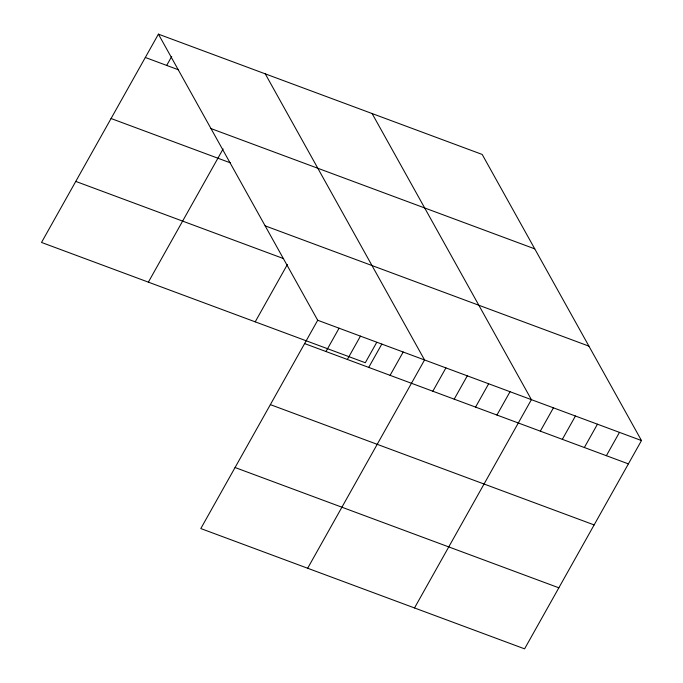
<?xml version="1.0" encoding="UTF-8"?>
<svg xmlns="http://www.w3.org/2000/svg" width="683" height="683" viewBox="0 0 683 683"><rect width="100%" height="100%" fill="white"/><g stroke="black" fill="none" stroke-linecap="round" stroke-linejoin="round"><path stroke-width="1.02" d="M158.413 34.15L317.706 320.259L200.811 528.557L524.587 648.85L641.482 440.552L482.189 154.443L158.413 34.15L41.518 242.448L365.294 362.741L376.717 342.396M166.686 65.414L171.723 56.441M148.365 282.147L223.102 148.962M255.211 321.838L287.389 264.5M325.979 351.523L339.075 328.199M347.348 359.463L360.445 336.138M368.718 367.403L381.814 344.078M390.087 375.343L403.183 352.018M307.657 568.256L424.553 359.958L265.26 73.849M432.826 391.222L445.922 367.898M454.195 399.162L467.292 375.829M475.564 407.102L488.661 383.769M496.934 415.042L510.03 391.709M414.504 607.947L531.4 399.649L372.107 113.54M540.321 431.161L553.418 407.828M562.34 439.34L575.428 416.007M584.358 447.519L597.446 424.194M606.376 455.698L619.464 432.373M145.317 57.474L178.348 69.751M210.979 128.566L534.755 248.86M111.064 118.518L230.538 162.904M265.132 225.842L588.917 346.136M75.77 181.413L283.641 258.635M317.706 320.259L641.482 440.552M304.609 343.583L628.394 463.877M270.357 404.626L594.133 524.92M235.063 467.522L558.848 587.807"/></g></svg>
